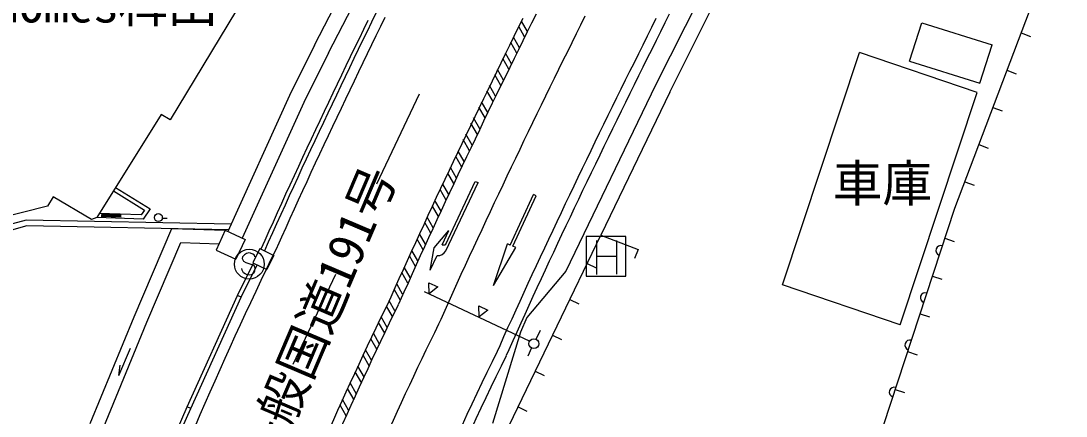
# Model space of a CAD drawing. Units: millimetres, scale not verified. Extents: x 40000 to 680000, y 20000 to 380000.
# Drawn here: x 347914 to 400486, y 320432 to 340308 of the extents above; entities that cross this region are included whole.
import ezdxf
from ezdxf.enums import TextEntityAlignment as Align

# ---------------------------------------------------------------- set-up
doc = ezdxf.new("R2010")
doc.units = ezdxf.units.MM
doc.header["$LTSCALE"] = 1000
doc.layers.add('M-BGD', color=7, linetype='Continuous', lineweight=25)
doc.layers.add('M-STR-STRC', color=7, linetype='Continuous', lineweight=25)
doc.styles.add('ＭＳ ゴシック', font='')
doc.styles.get('ＭＳ ゴシック').set_extended_font_data('MS Gothic')

msp = doc.modelspace()

# ---------------------------------------------------------------- linework, layer by layer
at = {"layer": 'M-BGD'}
for p, q in [((388522, 354304), (379826, 337072)), ((380546, 336724), (389000, 353561)), ((361845, 345951), (355424, 335327)), ((362687, 339092), (364721, 343047)), ((363393, 338704), (365446, 342686)), ((365766, 340693), (365544, 340238)), ((365364, 340325), (365142, 339869)), ((365544, 340238), (365322, 339782)), ((380304, 340203), (380083, 339759)), ((380526, 340647), (380304, 340203)), ((392611, 338280), (393237, 340217)), ((393237, 340217), (396767, 339109)), ((365142, 339869), (364921, 339413)), ((365322, 339782), (365101, 339326)), ((380083, 339759), (379862, 339315)), ((398220, 339700), (398688, 339523)), ((364921, 339413), (364700, 338956)), ((365101, 339326), (364880, 338869)), ((379862, 339315), (379641, 338872)), ((396141, 337173), (396767, 339109)), ((362687, 339092), (361431, 336558)), ((363393, 338704), (362151, 336208)), ((364700, 338956), (364479, 338499)), ((364880, 338869), (364659, 338412)), ((379641, 338872), (379420, 338428)), ((386223, 327042), (390097, 338714)), ((396012, 336700), (390097, 338714)), ((364259, 338042), (364039, 337584)), ((364479, 338499), (364259, 338042)), ((364659, 338412), (364439, 337955)), ((379420, 338428), (379200, 337984)), ((392611, 338280), (396141, 337173)), ((364039, 337584), (363820, 337125)), ((364439, 337955), (364219, 337497)), ((378980, 337541), (378761, 337097)), ((379200, 337984), (378980, 337541)), ((397512, 337829), (397980, 337652)), ((363820, 337125), (363601, 336666)), ((364000, 337039), (363782, 336581)), ((364219, 337497), (364000, 337039)), ((379826, 337072), (375320, 327721)), ((378761, 337097), (378542, 336654)), ((361431, 336558), (358322, 329720)), ((363601, 336666), (363383, 336207)), ((363782, 336581), (363563, 336121)), ((380546, 336724), (377080, 329532)), ((378542, 336654), (378324, 336210)), ((392138, 325028), (396012, 336700)), ((362151, 336208), (359047, 329382)), ((363383, 336207), (363165, 335747)), ((363563, 336121), (363346, 335662)), ((378324, 336210), (378106, 335766)), ((396804, 335959), (397271, 335782)), ((354967, 335604), (351730, 330424)), ((355424, 335327), (354967, 335604)), ((363165, 335747), (362947, 335287)), ((363346, 335662), (363128, 335202)), ((378106, 335766), (377889, 335323)), ((362947, 335287), (362731, 334826)), ((363128, 335202), (362912, 334741)), ((377889, 335323), (377672, 334879)), ((362514, 334365), (362299, 333903)), ((362731, 334826), (362514, 334365)), ((362912, 334741), (362695, 334280)), ((377456, 334435), (377240, 333992)), ((377672, 334879), (377456, 334435)), ((362299, 333903), (362083, 333441)), ((362695, 334280), (362480, 333819)), ((377240, 333992), (377025, 333548)), ((396096, 334088), (396563, 333911)), ((362083, 333441), (361869, 332978)), ((362265, 333357), (362050, 332894)), ((362480, 333819), (362265, 333357)), ((377025, 333548), (376810, 333104)), ((361869, 332978), (361655, 332515)), ((362050, 332894), (361836, 332431)), ((376810, 333104), (376596, 332661)), ((361655, 332515), (361441, 332051)), ((361836, 332431), (361623, 331968)), ((376596, 332661), (376382, 332217)), ((352565, 331757), (354135, 330791)), ((352670, 331928), (354421, 330849)), ((361441, 332051), (361229, 331587)), ((361623, 331968), (361411, 331504)), ((376169, 331773), (375957, 331329)), ((376382, 332217), (376169, 331773)), ((395388, 332218), (395855, 332041)), ((349533, 331468), (349251, 330982)), ((351461, 330318), (349533, 331468)), ((361229, 331587), (361017, 331122)), ((361411, 331504), (361199, 331039)), ((375957, 331329), (375745, 330885)), ((349251, 330982), (344226, 329744)), ((354135, 330791), (353962, 330547)), ((354421, 330849), (354063, 330344)), ((361017, 331122), (360805, 330657)), ((361199, 331039), (360987, 330574)), ((375745, 330885), (375534, 330441)), ((348176, 330294), (324010, 323619)), ((358492, 330093), (348176, 330294)), ((351730, 330424), (351461, 330318)), ((354063, 330344), (351730, 330424)), ((353962, 330547), (351853, 330620)), ((352957, 330432), (351958, 330467)), ((352959, 330482), (351959, 330517)), ((352961, 330532), (351961, 330567)), ((355024, 330387), (355272, 330379)), ((360594, 330191), (360384, 329725)), ((360805, 330657), (360594, 330191)), ((360987, 330574), (360777, 330109)), ((375534, 330441), (375323, 329996)), ((348214, 329993), (324000, 323305)), ((358357, 329796), (348214, 329993)), ((353605, 325429), (355501, 329873)), ((355501, 329873), (358194, 329780)), ((358194, 329780), (357729, 328783)), ((358194, 329780), (359186, 329318)), ((360384, 329725), (360175, 329258)), ((360567, 329643), (360357, 329176)), ((360777, 330109), (360567, 329643)), ((375323, 329996), (375113, 329552)), ((354251, 325159), (355957, 329157)), ((355957, 329157), (357873, 329091)), ((359186, 329318), (358721, 328321)), ((360175, 329258), (359987, 328836)), ((360357, 329176), (360167, 328748)), ((374904, 329108), (374696, 328663)), ((375113, 329552), (374904, 329108)), ((377080, 329532), (378957, 328818)), ((394387, 329374), (394862, 329218)), ((357729, 328783), (358721, 328321)), ((359930, 328865), (359577, 328146)), ((359930, 328865), (360639, 328516)), ((374696, 328663), (374488, 328218)), ((378957, 328818), (378779, 328351)), ((358812, 326504), (359614, 328127)), ((359577, 328146), (360286, 327798)), ((360639, 328516), (360286, 327798)), ((374488, 328218), (374281, 327774)), ((376390, 328100), (376841, 327883)), ((358992, 326416), (359793, 328039)), ((375320, 327721), (373367, 325391)), ((374281, 327774), (374075, 327329)), ((368442, 326583), (368429, 327142)), ((368429, 327142), (368882, 326928)), ((374075, 327329), (373869, 326884)), ((392138, 325028), (386223, 327042)), ((393763, 327474), (394238, 327318)), ((356274, 320900), (358809, 326498)), ((358992, 326416), (358812, 326504)), ((373496, 324193), (368219, 326681)), ((368882, 326928), (368442, 326583)), ((373869, 326884), (373664, 326439)), ((356456, 320817), (358992, 326416)), ((370964, 325418), (370951, 325977)), ((370951, 325977), (371403, 325764)), ((373460, 325994), (373257, 325548)), ((373664, 326439), (373460, 325994)), ((375522, 326299), (375973, 326081)), ((351402, 320063), (353605, 325429)), ((371403, 325764), (370964, 325418)), ((373257, 325548), (373055, 325103)), ((393138, 325574), (393613, 325418)), ((352054, 319808), (354251, 325159)), ((373055, 325103), (372853, 324657)), ((373367, 325391), (373037, 324653)), ((373037, 324653), (371627, 320058)), ((372853, 324657), (372652, 324211)), ((373823, 324302), (374045, 324755)), ((374654, 324497), (375104, 324280)), ((352843, 322475), (353432, 323855)), ((372652, 324211), (372452, 323765)), ((373596, 323861), (373405, 323450)), ((372452, 323765), (372326, 323483)), ((392514, 323674), (392989, 323518)), ((352843, 322475), (352902, 322994)), ((373786, 322695), (374236, 322478)), ((391890, 321774), (392365, 321618)), ((355782, 319778), (356273, 320897)), ((355965, 319698), (356456, 320817)), ((356456, 320817), (356274, 320900)), ((372918, 320893), (373368, 320676))]:
    msp.add_line(p, q, dxfattribs=at)
for points in [[(388212, 292073), (385972, 292432), (389516, 314550), (394888, 330898), (402260, 350372), (395973, 354169), (394686, 351973)], [(372380, 315171), (370443, 315730), (370491, 315858), (377080, 329532), (378957, 328818)]]:
    msp.add_lwpolyline(points, dxfattribs=at)
for centre, radius in [((354827, 330419), 200), ((373717, 324075), 250)]:
    msp.add_circle(centre, radius, dxfattribs=at)
for centre, radius, start, end in [((394185, 328760), 250, 71.8081, 251.8081), ((393405, 326385), 250, 71.8081, 251.8081), ((392624, 324010), 250, 71.8081, 251.8081), ((540762, 241023), 187537, 153.92061, 159.64497), ((391844, 321635), 250, 71.8081, 251.8081)]:
    msp.add_arc(centre, radius, start, end, dxfattribs=at)
at = {"layer": 'M-STR-STRC'}
for p, q in [((366215, 340473), (365993, 340019)), ((373154, 340423), (372933, 339975)), ((373387, 339777), (373088, 340300)), ((373603, 340201), (373381, 339753)), ((373824, 340649), (373603, 340201)), ((376283, 340542), (376062, 340096)), ((379857, 340427), (379636, 339983)), ((365993, 340019), (365772, 339563)), ((372933, 339975), (372712, 339527)), ((373252, 339508), (372954, 340031)), ((373381, 339753), (373160, 339305)), ((375840, 339650), (375619, 339204)), ((376062, 340096), (375840, 339650)), ((379636, 339983), (379414, 339539)), ((365551, 339108), (365330, 338652)), ((365772, 339563), (365551, 339108)), ((372712, 339527), (372491, 339078)), ((372857, 338688), (372551, 339223)), ((372990, 338959), (372685, 339492)), ((373160, 339305), (372940, 338857)), ((375619, 339204), (375399, 338757)), ((379193, 339095), (378972, 338651)), ((379414, 339539), (379193, 339095)), ((365330, 338652), (365110, 338195)), ((372271, 338629), (372051, 338180)), ((372491, 339078), (372271, 338629)), ((372590, 338146), (372283, 338685)), ((372940, 338857), (372719, 338409)), ((375399, 338757), (375179, 338311)), ((378972, 338651), (378752, 338207)), ((365110, 338195), (364890, 337739)), ((372051, 338180), (371831, 337731)), ((372458, 337874), (372148, 338416)), ((372719, 338409), (372500, 337960)), ((375179, 338311), (374959, 337865)), ((378752, 338207), (378532, 337763)), ((364890, 337739), (364670, 337281)), ((371831, 337731), (371612, 337282)), ((372059, 337061), (371749, 337602)), ((372192, 337332), (371884, 337871)), ((372500, 337960), (372280, 337512)), ((374959, 337865), (374740, 337418)), ((378532, 337763), (378313, 337319)), ((364670, 337281), (364451, 336824)), ((371612, 337282), (371393, 336832)), ((371793, 336518), (371485, 337057)), ((372061, 337063), (371843, 336614)), ((372280, 337512), (372061, 337063)), ((374740, 337418), (374521, 336971)), ((378313, 337319), (378094, 336875)), ((364451, 336824), (364233, 336366)), ((365824, 332117), (367965, 336635)), ((371393, 336832), (371175, 336383)), ((371660, 336247), (371350, 336788)), ((371843, 336614), (371625, 336164)), ((374302, 336525), (374084, 336078)), ((374521, 336971), (374302, 336525)), ((378094, 336875), (377875, 336431)), ((364233, 336366), (364015, 335907)), ((371261, 335433), (370951, 335975)), ((371175, 336383), (370957, 335932)), ((371394, 335704), (371086, 336244)), ((371625, 336164), (371407, 335715)), ((374084, 336078), (373867, 335631)), ((377657, 335987), (377440, 335543)), ((377875, 336431), (377657, 335987)), ((363798, 335448), (363581, 334989)), ((364015, 335907), (363798, 335448)), ((370740, 335482), (370523, 335032)), ((371003, 334876), (370687, 335430)), ((370957, 335932), (370740, 335482)), ((371407, 335715), (371190, 335265)), ((373867, 335631), (373650, 335183)), ((377440, 335543), (377223, 335099)), ((363581, 334989), (363364, 334529)), ((370523, 335032), (370307, 334581)), ((370872, 334602), (370552, 335161)), ((371190, 335265), (370974, 334815)), ((373650, 335183), (373433, 334736)), ((377223, 335099), (377006, 334655)), ((363364, 334529), (363148, 334068)), ((370307, 334581), (370091, 334130)), ((370609, 334053), (370288, 334616)), ((370758, 334365), (370542, 333915)), ((370974, 334815), (370758, 334365)), ((373433, 334736), (373217, 334288)), ((377006, 334655), (376790, 334210)), ((363148, 334068), (362933, 333607)), ((370091, 334130), (369876, 333679)), ((370478, 333779), (370153, 334347)), ((370542, 333915), (370328, 333464)), ((373002, 333841), (372787, 333393)), ((373217, 334288), (373002, 333841)), ((376790, 334210), (376575, 333766)), ((362933, 333607), (362718, 333146)), ((369876, 333679), (369661, 333227)), ((370085, 332954), (369783, 333484)), ((370216, 333229), (369913, 333759)), ((370328, 333464), (370113, 333013)), ((372787, 333393), (372573, 332945)), ((376360, 333322), (376145, 332878)), ((376575, 333766), (376360, 333322)), ((362718, 333146), (362504, 332684)), ((369661, 333227), (369447, 332776)), ((369824, 332403), (369521, 332933)), ((370113, 333013), (369899, 332562)), ((372573, 332945), (372359, 332497)), ((376145, 332878), (375931, 332433)), ((362504, 332684), (362291, 332222)), ((369234, 332324), (369021, 331871)), ((369447, 332776), (369234, 332324)), ((369694, 332127), (369391, 332657)), ((369899, 332562), (369686, 332110)), ((372359, 332497), (372146, 332048)), ((375931, 332433), (375718, 331989)), ((362078, 331759), (361865, 331296)), ((362291, 332222), (362078, 331759)), ((369021, 331871), (368809, 331419)), ((369304, 331297), (369000, 331829)), ((369434, 331574), (369130, 332105)), ((369280, 329071), (370770, 332238)), ((369291, 328741), (370906, 332174)), ((369686, 332110), (369474, 331659)), ((370770, 332238), (370906, 332174)), ((372146, 332048), (371933, 331600)), ((375718, 331989), (375505, 331544)), ((361865, 331296), (361654, 330832)), ((368809, 331419), (368597, 330966)), ((369045, 330742), (368741, 331275)), ((369262, 331207), (369050, 330754)), ((369474, 331659), (369262, 331207)), ((371933, 331600), (371721, 331151)), ((372528, 329035), (373695, 331580)), ((372665, 328973), (373831, 331518)), ((373831, 331518), (373695, 331580)), ((375505, 331544), (375293, 331100)), ((361654, 330832), (361443, 330368)), ((368597, 330966), (368386, 330513)), ((368916, 330465), (368611, 330997)), ((369050, 330754), (368840, 330302)), ((371510, 330702), (371300, 330253)), ((371721, 331151), (371510, 330702)), ((375293, 331100), (375082, 330655)), ((361443, 330368), (361232, 329903)), ((368386, 330513), (368176, 330059)), ((368529, 329630), (368224, 330164)), ((368657, 329908), (368353, 330442)), ((368840, 330302), (368630, 329849)), ((371300, 330253), (371090, 329803)), ((374871, 330210), (374661, 329765)), ((375082, 330655), (374871, 330210)), ((361232, 329903), (361023, 329438)), ((368176, 330059), (367966, 329605)), ((368630, 329849), (368420, 329396)), ((368703, 328901), (369442, 329768)), ((369102, 329045), (369442, 329768)), ((371090, 329803), (370880, 329354)), ((374661, 329765), (374452, 329320)), ((361023, 329438), (360814, 328972)), ((367757, 329151), (367549, 328697)), ((367966, 329605), (367757, 329151)), ((368143, 328792), (367838, 329327)), ((368271, 329072), (367966, 329606)), ((368420, 329396), (368212, 328942)), ((370880, 329354), (370672, 328904)), ((374452, 329320), (374243, 328875)), ((378345, 329472), (376345, 329472)), ((376345, 329472), (376345, 327472)), ((376885, 327557), (376885, 329257)), ((377876, 329267), (377876, 327563)), ((378345, 327472), (378345, 329472)), ((359254, 328615), (359156, 328545)), ((359379, 328640), (359254, 328615)), ((359465, 328628), (359379, 328640)), ((359574, 328574), (359465, 328628)), ((360814, 328972), (360770, 328874)), ((367549, 328697), (367342, 328242)), ((367886, 328234), (367581, 328768)), ((368212, 328942), (368004, 328489)), ((368506, 327778), (368703, 328901)), ((370672, 328904), (370464, 328454)), ((371680, 327004), (372392, 329098)), ((371680, 327004), (372801, 328910)), ((372528, 329035), (372392, 329098)), ((372801, 328910), (372665, 328973)), ((374243, 328875), (374035, 328430)), ((359060, 328441), (359048, 328356)), ((359048, 328356), (359112, 328219)), ((359156, 328545), (359060, 328441)), ((359112, 328219), (359225, 328164)), ((359225, 328164), (359625, 328023)), ((359656, 328518), (359574, 328574)), ((359682, 328434), (359656, 328518)), ((367342, 328242), (367135, 327787)), ((367758, 327955), (367453, 328488)), ((368004, 328489), (367797, 328035)), ((368506, 327778), (368847, 328502)), ((370464, 328454), (370257, 328004)), ((374035, 328430), (373828, 327984)), ((376885, 328472), (377876, 328472)), ((359050, 327775), (359021, 327857)), ((359113, 327641), (359050, 327775)), ((359191, 327586), (359113, 327641)), ((359300, 327530), (359191, 327586)), ((359391, 327518), (359300, 327530)), ((359516, 327539), (359391, 327518)), ((359610, 327611), (359516, 327539)), ((359663, 327723), (359610, 327611)), ((359625, 328023), (359685, 327894)), ((359685, 327894), (359663, 327723)), ((361610, 323048), (363747, 327569)), ((367135, 327787), (366929, 327331)), ((367372, 327117), (367070, 327646)), ((367500, 327397), (367198, 327927)), ((367590, 327580), (367385, 327126)), ((367797, 328035), (367590, 327580)), ((370050, 327553), (369844, 327102)), ((370257, 328004), (370050, 327553)), ((373621, 327539), (373415, 327093)), ((373828, 327984), (373621, 327539)), ((366929, 327331), (366724, 326876)), ((367115, 326559), (366836, 327047)), ((367385, 327126), (367180, 326671)), ((369844, 327102), (369639, 326651)), ((373415, 327093), (373210, 326647)), ((376345, 327472), (378345, 327472)), ((366724, 326876), (366519, 326420)), ((366987, 326280), (366703, 326777)), ((367180, 326671), (366975, 326215)), ((369639, 326651), (369435, 326200)), ((373210, 326647), (373006, 326201)), ((366601, 325443), (366304, 325963)), ((366519, 326420), (366432, 326225)), ((366729, 325722), (366437, 326235)), ((366975, 326215), (366889, 326021)), ((369435, 326200), (369232, 325748)), ((373006, 326201), (372802, 325755)), ((369232, 325748), (369029, 325297)), ((372802, 325755), (372599, 325309)), ((366216, 324605), (365908, 325144)), ((366344, 324885), (366040, 325417)), ((369029, 325297), (368925, 325064)), ((372599, 325309), (372397, 324863)), ((365958, 324047), (365645, 324596)), ((372196, 324416), (371996, 323969)), ((372397, 324863), (372196, 324416)), ((365830, 323768), (365514, 324321)), ((371996, 323969), (371870, 323687)), ((365445, 322930), (365123, 323493)), ((365573, 323210), (365253, 323770)), ((365188, 322372), (364864, 322939)), ((365059, 322093), (364735, 322661)), ((364674, 321255), (364349, 321824)), ((364802, 321535), (364477, 322103)), ((364399, 320727), (364093, 321263)), ((364272, 320446), (363966, 320982))]:
    msp.add_line(p, q, dxfattribs=at)
msp.add_circle((359403, 328076), 750, dxfattribs=at)
for centre, radius, start, end in [((540762, 241023), 200287, 153.96746, 159.62985), ((368863, 329003), 502, 268.1566, 328.4544), ((369156, 329293), 254, 257.7279, 299.2716), ((540762, 241023), 194037, 153.95092, 158.75146), ((540762, 241023), 193537, 153.95092, 158.74979), ((540762, 241023), 191287, 153.93791, 158.60737), ((540762, 241023), 188037, 153.92061, 159.64497)]:
    msp.add_arc(centre, radius, start, end, dxfattribs=at)

# ---------------------------------------------------------------- texts
at = {"layer": 'M-BGD', "style": 'ＭＳ ゴシック'}
for s, p in [('Pearl Homes稗田', (339087, 339679)), ('車庫', (388744, 330674))]:
    msp.add_text(s, height=1833, dxfattribs=at).set_placement(p, align=Align.BOTTOM_LEFT)
msp.add_text('一般国道191号', height=1833, rotation=66.938, dxfattribs=at).set_placement((360989, 317321), align=Align.BOTTOM_LEFT)

doc.saveas('drawing.dxf')
